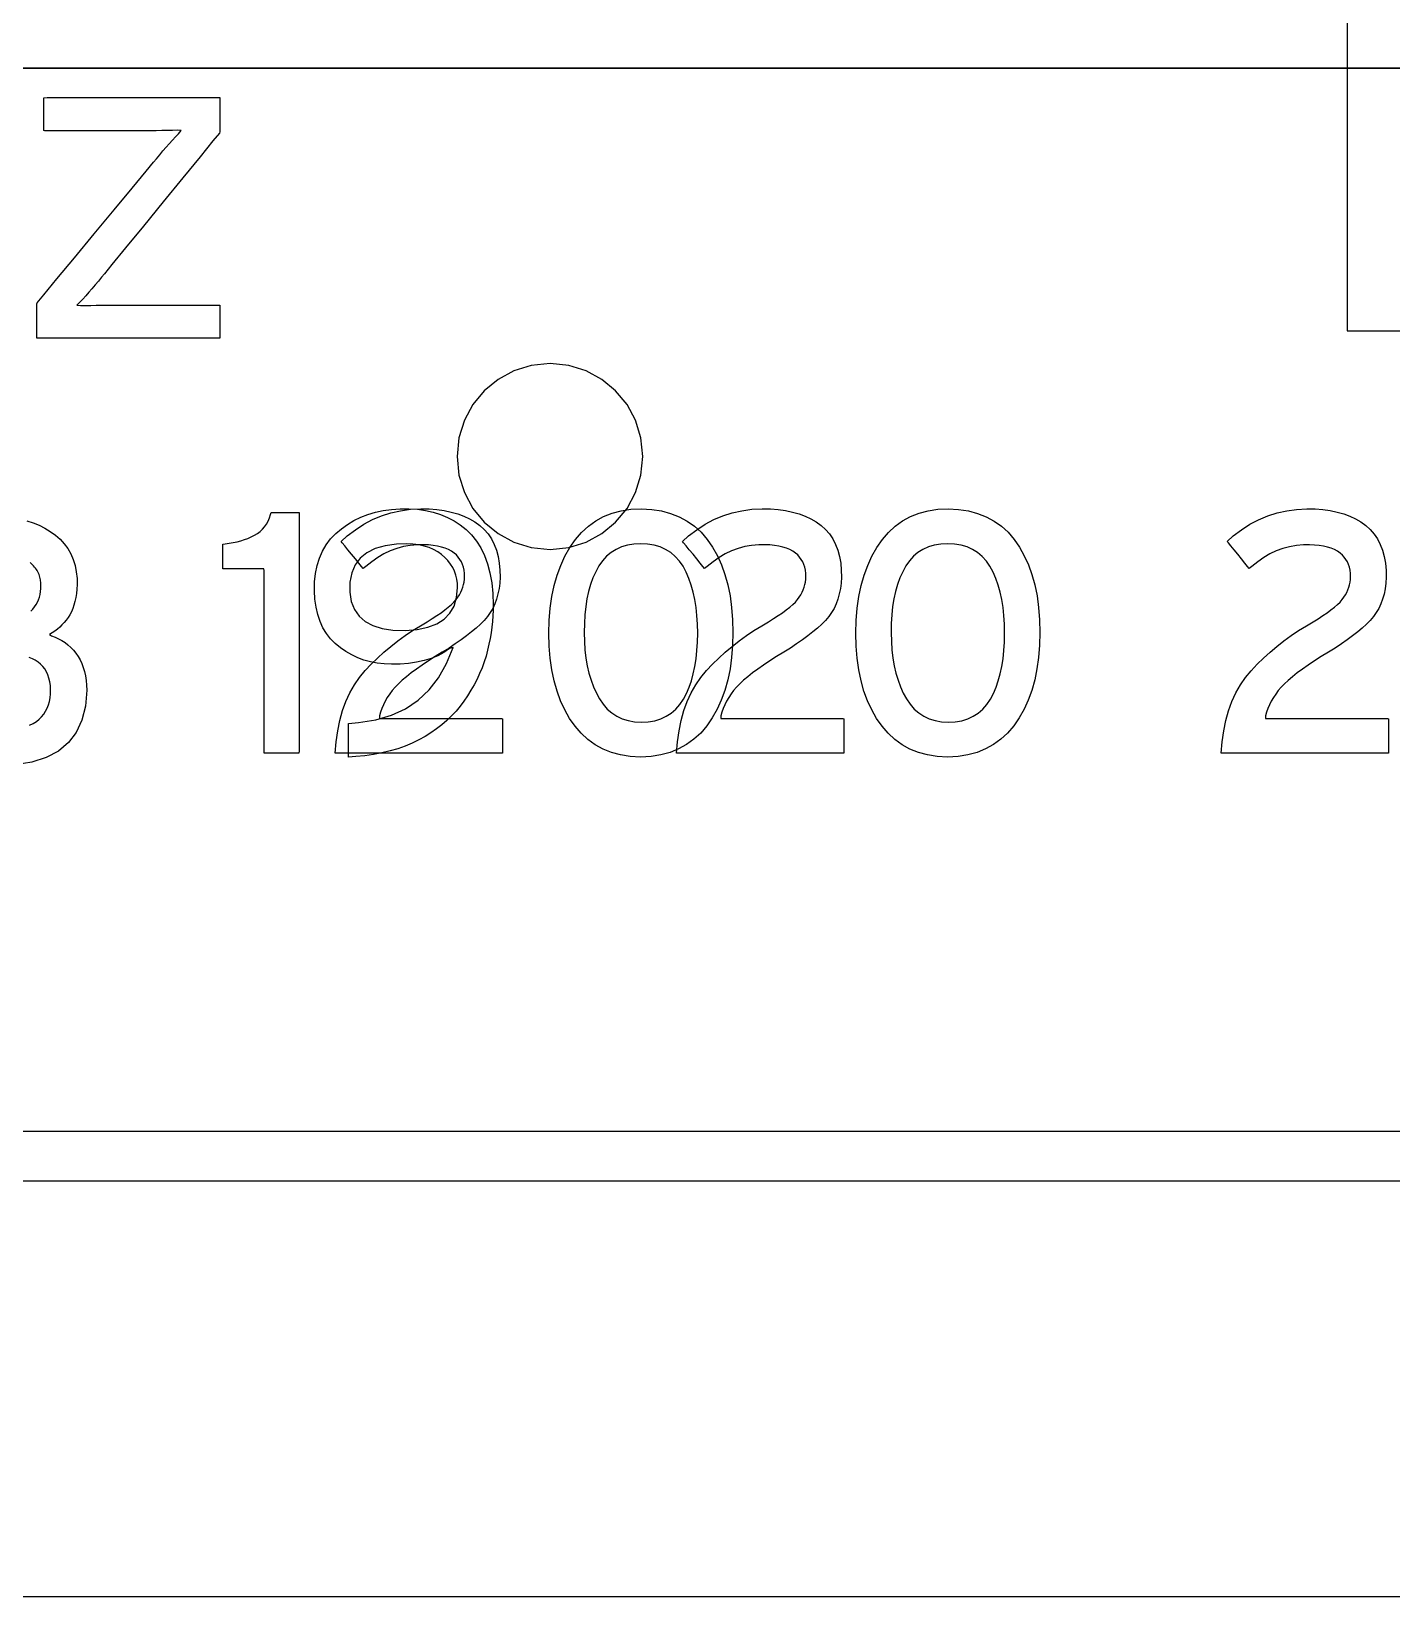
# Model space of a CAD drawing. Extents: x 1 to 47.7, y 0.2 to 33.4.
# Drawn here: x 36.371 to 36.921, y 10.224 to 10.856 of the extents above; entities that cross this region are included whole.
import ezdxf

# ---------------------------------------------------------------- set-up
doc = ezdxf.new("R2010")
doc.units = 0
doc.header["$MEASUREMENT"] = 0
for name, color, linetype in [('1_1__SCREW_TERMINAL_BLOCK_', 7, 'CONTINUOUS'), ('1_2__SCREW_TERMINAL_BLOCK_', 7, 'CONTINUOUS'), ('1_3__CONNECTORIZED_RELAY__', 7, 'CONTINUOUS'), ('1_4__CONNECTORIZED_RELAY__', 7, 'CONTINUOUS'), ('6_0____DWG', 7, 'CONTINUOUS')]:
    doc.layers.add(name, color=color, linetype=linetype)

msp = doc.modelspace()

# ---------------------------------------------------------------- linework, layer by layer
at = {"layer": '1_1__SCREW_TERMINAL_BLOCK_'}
for points in [[(36.4941, 10.56424), (36.4945, 10.5689), (36.49514, 10.57332), (36.49601, 10.5775), (36.49712, 10.58145), (36.49846, 10.58516), (36.50004, 10.58863), (36.50186, 10.59186), (36.50391, 10.59485), (36.5062, 10.59761), (36.50863, 10.6002), (36.51117, 10.6027), (36.51381, 10.60511), (36.51655, 10.60742), (36.51939, 10.60964), (36.52233, 10.61177), (36.52537, 10.6138), (36.52851, 10.61574), (36.53125, 10.61735), (36.53329, 10.61861), (36.53515, 10.61983), (36.53686, 10.62101), (36.53841, 10.62215), (36.53979, 10.62324), (36.54102, 10.6243), (36.54208, 10.62532), (36.54298, 10.6263), (36.54369, 10.62726), (36.5443, 10.62824), (36.54482, 10.62923), (36.54527, 10.63025), (36.54564, 10.63128), (36.54593, 10.63233), (36.54614, 10.6334), (36.54627, 10.63448), (36.54632, 10.63558), (36.54628, 10.63689), (36.54613, 10.63816), (36.54588, 10.63935), (36.54552, 10.64048), (36.54506, 10.64154), (36.54449, 10.64253), (36.54381, 10.64345), (36.54303, 10.64431), (36.54214, 10.64509), (36.54108, 10.64583), (36.53988, 10.64647), (36.53854, 10.64703), (36.53705, 10.64749), (36.53543, 10.64787), (36.53366, 10.64815), (36.53175, 10.64835), (36.5297, 10.64845), (36.52729, 10.64844), (36.52445, 10.64818), (36.52167, 10.64768), (36.51897, 10.64694), (36.51635, 10.64596), (36.51379, 10.64475), (36.5113, 10.6433), (36.50889, 10.64161), (36.50655, 10.63969), (36.50543, 10.63888), (36.50479, 10.63967), (36.50369, 10.64102), (36.5023, 10.64273), (36.50077, 10.6446), (36.49928, 10.64644), (36.49797, 10.64805), (36.497, 10.64924), (36.49654, 10.6498), (36.499, 10.65201), (36.50228, 10.65452), (36.50569, 10.65671), (36.50922, 10.65858), (36.51287, 10.66011), (36.51664, 10.66132), (36.52054, 10.6622), (36.52456, 10.66275), (36.5287, 10.66298), (36.53201, 10.66289), (36.53516, 10.66265), (36.53814, 10.66223), (36.54095, 10.66165), (36.5436, 10.66091), (36.54607, 10.65999), (36.54838, 10.65892), (36.55053, 10.65768), (36.55251, 10.65625), (36.55428, 10.65461), (36.55584, 10.65279), (36.55718, 10.65079), (36.5583, 10.64861), (36.55921, 10.64625), (36.5599, 10.64372), (36.56038, 10.64101), (36.56063, 10.63812), (36.56067, 10.63535), (36.56053, 10.63298), (36.56025, 10.63072), (36.55983, 10.62856), (36.55927, 10.62652), (36.55856, 10.62458), (36.55771, 10.62276), (36.55671, 10.62104), (36.55557, 10.61943), (36.55425, 10.61791), (36.55273, 10.61637), (36.55105, 10.61481), (36.54919, 10.61324), (36.54717, 10.61164), (36.54497, 10.61002), (36.54261, 10.60839), (36.54007, 10.60673), (36.53737, 10.60506), (36.53446, 10.60329), (36.53173, 10.60155), (36.52921, 10.59988), (36.52689, 10.59825), (36.52477, 10.59668), (36.52286, 10.59517), (36.52115, 10.59371), (36.51964, 10.5923), (36.51834, 10.59095), (36.51717, 10.58957), (36.51612, 10.58818), (36.51517, 10.58676), (36.51432, 10.58532), (36.51358, 10.58386), (36.51295, 10.58238), (36.51242, 10.58088), (36.512, 10.57936), (36.51198, 10.57834), (36.51487, 10.57834), (36.52047, 10.57834), (36.52788, 10.57834), (36.53623, 10.57834), (36.54463, 10.57834), (36.55219, 10.57834), (36.55803, 10.57834), (36.56126, 10.57834), (36.56163, 10.57817), (36.56163, 10.57716), (36.56163, 10.57545), (36.56163, 10.57327), (36.56163, 10.57088), (36.56163, 10.56854), (36.56163, 10.56649), (36.56163, 10.56498), (36.56163, 10.56426), (36.56014, 10.56424), (36.55444, 10.56424), (36.54562, 10.56424), (36.53487, 10.56424), (36.52339, 10.56424), (36.51237, 10.56424), (36.50302, 10.56424), (36.49653, 10.56424)], [(36.65468, 10.613), (36.65455, 10.60785), (36.65416, 10.60294), (36.65351, 10.59827), (36.6526, 10.59384), (36.65142, 10.58965), (36.64999, 10.58569), (36.6483, 10.58198), (36.64635, 10.5785), (36.64413, 10.57527), (36.64166, 10.57239), (36.63894, 10.56988), (36.63597, 10.56774), (36.63276, 10.56598), (36.6293, 10.5646), (36.62559, 10.56358), (36.62163, 10.56294), (36.61742, 10.56268), (36.61326, 10.56294), (36.60934, 10.56357), (36.60567, 10.56458), (36.60224, 10.56595), (36.59906, 10.5677), (36.59611, 10.56981), (36.59342, 10.57229), (36.59096, 10.57515), (36.58876, 10.57833), (36.58681, 10.58176), (36.58511, 10.58543), (36.58368, 10.58936), (36.58251, 10.59353), (36.5816, 10.59796), (36.58095, 10.60263), (36.58056, 10.60755), (36.58043, 10.61273), (36.58056, 10.61789), (36.58096, 10.62281), (36.58162, 10.62749), (36.58254, 10.63193), (36.58373, 10.63613), (36.58518, 10.64009), (36.58689, 10.64381), (36.58887, 10.64729), (36.5911, 10.65053), (36.59359, 10.65342), (36.59631, 10.65593), (36.59927, 10.65806), (36.60248, 10.6598), (36.60592, 10.66117), (36.6096, 10.66215), (36.61353, 10.66276), (36.61769, 10.66298), (36.62189, 10.66273), (36.62584, 10.66211), (36.62954, 10.66112), (36.63299, 10.65976), (36.63619, 10.65803), (36.63914, 10.65594), (36.64184, 10.65347), (36.64428, 10.65063), (36.64647, 10.64745), (36.64839, 10.64401), (36.65006, 10.64032), (36.65147, 10.63639), (36.65262, 10.6322), (36.65352, 10.62777), (36.65416, 10.6231), (36.65455, 10.61817)], [(36.64045, 10.61273), (36.64038, 10.61634), (36.64016, 10.61981), (36.63979, 10.62312), (36.63928, 10.62628), (36.63863, 10.62929), (36.63783, 10.63215), (36.63688, 10.63485), (36.63579, 10.6374), (36.63453, 10.63977), (36.63307, 10.64188), (36.63141, 10.64371), (36.62956, 10.64526), (36.62752, 10.64654), (36.62528, 10.64754), (36.62285, 10.64826), (36.62023, 10.64871), (36.61742, 10.64888), (36.61465, 10.64871), (36.61207, 10.64827), (36.60968, 10.64756), (36.60748, 10.64657), (36.60547, 10.64531), (36.60365, 10.64378), (36.60202, 10.64197), (36.60057, 10.63989), (36.59931, 10.63756), (36.59819, 10.63507), (36.59723, 10.6324), (36.59641, 10.62958), (36.59576, 10.62659), (36.59525, 10.62344), (36.5949, 10.62012), (36.5947, 10.61664), (36.59466, 10.613), (36.59474, 10.6094), (36.59496, 10.60595), (36.59535, 10.60266), (36.59588, 10.59953), (36.59657, 10.59656), (36.59741, 10.59374), (36.5984, 10.59108), (36.59955, 10.58857), (36.60084, 10.58618), (36.6023, 10.584), (36.60394, 10.58211), (36.60577, 10.58051), (36.60778, 10.57919), (36.60998, 10.57816), (36.61236, 10.57741), (36.61493, 10.57695), (36.61769, 10.57678), (36.6205, 10.57695), (36.62312, 10.5774), (36.62553, 10.57814), (36.62776, 10.57916), (36.62978, 10.58046), (36.63161, 10.58205), (36.63324, 10.58391), (36.63468, 10.58606), (36.63591, 10.58842), (36.63697, 10.5909), (36.63789, 10.59354), (36.63867, 10.59633), (36.63931, 10.59929), (36.63981, 10.60241), (36.64016, 10.60569), (36.64038, 10.60913)]]:
    msp.add_lwpolyline(points, close=True, dxfattribs=at)
for points in [[(37.6826, 10.41155), (37.63909, 10.41155), (37.59468, 10.41155), (37.54937, 10.41155), (37.50318, 10.41155), (37.45612, 10.41155), (37.40821, 10.41154), (37.35945, 10.41154), (37.30987, 10.41154), (37.25946, 10.41154), (37.20824, 10.41154), (37.15623, 10.41154), (37.10343, 10.41154), (37.04986, 10.41154), (36.99554, 10.41154), (36.94046, 10.41154), (36.82811, 10.41154), (36.71292, 10.41154), (36.59498, 10.41154), (36.47438, 10.41154), (36.35122, 10.41154)], [(35.55471, 10.39154), (35.70309, 10.39154), (35.84948, 10.39154), (35.9938, 10.39154), (36.13594, 10.39154), (36.27579, 10.39154), (36.41325, 10.39154), (36.54822, 10.39155), (36.68059, 10.39155), (36.81027, 10.39155), (36.93716, 10.39155), (36.99951, 10.39155), (37.06114, 10.39155), (37.122, 10.39155), (37.18211, 10.39155), (37.24144, 10.39155), (37.29998, 10.39155), (37.35771, 10.39155), (37.41463, 10.39155), (37.47072, 10.39155), (37.52597, 10.39155), (37.58037, 10.39155), (37.6339, 10.39155), (37.68655, 10.39155)]]:
    msp.add_lwpolyline(points, dxfattribs=at)
at = {"layer": '1_2__SCREW_TERMINAL_BLOCK_'}
for points in [[(35.9357, 10.84085), (38.5693, 10.84085)], [(37.6826, 10.41155), (37.63909, 10.41155), (37.59468, 10.41155), (37.54937, 10.41155), (37.50318, 10.41155), (37.45612, 10.41155), (37.40821, 10.41154), (37.35945, 10.41154), (37.30987, 10.41154), (37.25946, 10.41154), (37.20824, 10.41154), (37.15623, 10.41154), (37.10343, 10.41154), (37.04986, 10.41154), (36.99554, 10.41154), (36.94046, 10.41154), (36.82811, 10.41154), (36.71292, 10.41154), (36.59498, 10.41154), (36.47438, 10.41154), (36.35122, 10.41154)], [(35.55471, 10.39154), (35.70309, 10.39154), (35.84948, 10.39154), (35.9938, 10.39154), (36.13594, 10.39154), (36.27579, 10.39154), (36.41325, 10.39154), (36.54822, 10.39155), (36.68059, 10.39155), (36.81027, 10.39155), (36.93716, 10.39155), (36.99951, 10.39155), (37.06114, 10.39155), (37.122, 10.39155), (37.18211, 10.39155), (37.24144, 10.39155), (37.29998, 10.39155), (37.35771, 10.39155), (37.41463, 10.39155), (37.47072, 10.39155), (37.52597, 10.39155), (37.58037, 10.39155), (37.6339, 10.39155), (37.68655, 10.39155)]]:
    msp.add_lwpolyline(points, dxfattribs=at)
for points in [[(36.46548, 10.56424), (36.46548, 10.56709), (36.46548, 10.57467), (36.46548, 10.58553), (36.46548, 10.59822), (36.46548, 10.61126), (36.46548, 10.62322), (36.46548, 10.63262), (36.46548, 10.63802), (36.46531, 10.63877), (36.4641, 10.63877), (36.462, 10.63877), (36.45932, 10.63877), (36.4564, 10.63877), (36.45356, 10.63877), (36.45112, 10.63877), (36.44942, 10.63877), (36.44878, 10.63877), (36.44878, 10.63915), (36.44878, 10.64017), (36.44878, 10.64164), (36.44878, 10.64334), (36.44878, 10.6451), (36.44878, 10.64671), (36.44878, 10.64798), (36.44878, 10.6487), (36.44965, 10.64888), (36.45134, 10.64907), (36.45297, 10.64933), (36.45455, 10.64965), (36.45606, 10.65004), (36.45752, 10.6505), (36.45892, 10.65102), (36.46026, 10.65161), (36.46153, 10.65226), (36.46272, 10.65297), (36.4638, 10.65377), (36.46477, 10.65467), (36.46563, 10.65567), (36.46638, 10.65678), (36.46703, 10.65798), (36.46757, 10.65928), (36.468, 10.66068), (36.46829, 10.66142), (36.46912, 10.66142), (36.47056, 10.66142), (36.47239, 10.66142), (36.47439, 10.66142), (36.47633, 10.66142), (36.47799, 10.66142), (36.47915, 10.66142), (36.47959, 10.66142), (36.47959, 10.6577), (36.47959, 10.64781), (36.47959, 10.63365), (36.47959, 10.61711), (36.47959, 10.6001), (36.47959, 10.58451), (36.47959, 10.57225), (36.47959, 10.56521), (36.47945, 10.56424), (36.47842, 10.56424), (36.47664, 10.56424), (36.47438, 10.56424), (36.47191, 10.56424), (36.46951, 10.56424), (36.46746, 10.56424), (36.46602, 10.56424)], [(36.55793, 10.62422), (36.55789, 10.622), (36.55779, 10.61975), (36.55761, 10.61749), (36.55735, 10.6152), (36.55703, 10.6129), (36.55664, 10.61058), (36.55618, 10.60824), (36.55564, 10.60587), (36.55502, 10.60349), (36.55426, 10.60111), (36.55339, 10.59877), (36.55243, 10.59645), (36.55137, 10.59416), (36.5502, 10.59191), (36.54894, 10.58968), (36.54757, 10.58749), (36.54611, 10.58532), (36.54456, 10.58322), (36.54291, 10.58121), (36.54114, 10.5793), (36.53924, 10.57746), (36.53721, 10.57572), (36.53506, 10.57406), (36.53278, 10.5725), (36.53038, 10.57102), (36.52786, 10.56963), (36.52517, 10.56832), (36.52234, 10.56713), (36.51937, 10.56609), (36.51627, 10.56517), (36.51302, 10.5644), (36.50964, 10.56375), (36.50612, 10.56325), (36.50246, 10.56287), (36.49955, 10.5627), (36.49955, 10.56342), (36.49955, 10.56492), (36.49955, 10.56694), (36.49955, 10.56925), (36.49955, 10.57158), (36.49955, 10.5737), (36.49955, 10.57534), (36.49955, 10.57626), (36.50355, 10.57664), (36.51049, 10.57774), (36.51681, 10.5796), (36.52251, 10.58223), (36.52759, 10.58563), (36.53205, 10.5898), (36.53589, 10.59474), (36.5391, 10.60045), (36.5417, 10.60692), (36.54028, 10.60652), (36.53801, 10.60498), (36.53555, 10.60365), (36.53289, 10.60254), (36.53004, 10.60165), (36.527, 10.60096), (36.52377, 10.60049), (36.52034, 10.60024), (36.51683, 10.60019), (36.51391, 10.60032), (36.51109, 10.60065), (36.50836, 10.60118), (36.50574, 10.6019), (36.50322, 10.60283), (36.5008, 10.60396), (36.49848, 10.60528), (36.49626, 10.60681), (36.49415, 10.60854), (36.49225, 10.61047), (36.49059, 10.61261), (36.48918, 10.61495), (36.488, 10.61751), (36.48707, 10.62028), (36.48638, 10.62325), (36.48593, 10.62643), (36.48572, 10.62982), (36.48581, 10.63341), (36.4862, 10.63684), (36.48686, 10.64006), (36.4878, 10.64306), (36.48901, 10.64586), (36.49051, 10.64844), (36.49228, 10.65081), (36.49433, 10.65297), (36.49666, 10.65492), (36.4991, 10.65668), (36.50169, 10.65823), (36.50443, 10.65955), (36.50731, 10.66066), (36.51034, 10.66156), (36.51352, 10.66223), (36.51685, 10.66269), (36.52033, 10.66294), (36.52389, 10.66296), (36.52729, 10.66275), (36.53055, 10.6623), (36.53366, 10.66161), (36.53662, 10.66068), (36.53943, 10.65951), (36.54209, 10.65811), (36.54461, 10.65646), (36.54698, 10.65458), (36.5492, 10.65242), (36.5512, 10.64995), (36.55293, 10.64718), (36.55441, 10.64411), (36.55563, 10.64073), (36.55659, 10.63706), (36.55729, 10.63308), (36.55774, 10.6288)], [(36.63189, 10.56424), (36.63229, 10.5689), (36.63293, 10.57332), (36.6338, 10.5775), (36.63491, 10.58145), (36.63625, 10.58516), (36.63783, 10.58863), (36.63965, 10.59186), (36.6417, 10.59485), (36.64399, 10.59761), (36.64642, 10.6002), (36.64896, 10.6027), (36.6516, 10.60511), (36.65434, 10.60742), (36.65718, 10.60964), (36.66012, 10.61177), (36.66316, 10.6138), (36.6663, 10.61574), (36.66905, 10.61735), (36.67108, 10.61861), (36.67295, 10.61983), (36.67465, 10.62101), (36.6762, 10.62215), (36.67758, 10.62324), (36.67881, 10.6243), (36.67987, 10.62532), (36.68077, 10.6263), (36.68148, 10.62726), (36.68209, 10.62824), (36.68261, 10.62923), (36.68306, 10.63025), (36.68343, 10.63128), (36.68372, 10.63233), (36.68393, 10.6334), (36.68406, 10.63448), (36.68411, 10.63558), (36.68407, 10.63689), (36.68392, 10.63816), (36.68367, 10.63935), (36.68331, 10.64048), (36.68285, 10.64154), (36.68228, 10.64253), (36.6816, 10.64345), (36.68082, 10.64431), (36.67993, 10.64509), (36.67887, 10.64583), (36.67767, 10.64647), (36.67633, 10.64703), (36.67484, 10.64749), (36.67322, 10.64787), (36.67145, 10.64815), (36.66954, 10.64835), (36.66749, 10.64845), (36.66508, 10.64844), (36.66224, 10.64818), (36.65946, 10.64768), (36.65676, 10.64694), (36.65414, 10.64596), (36.65158, 10.64475), (36.64909, 10.6433), (36.64668, 10.64161), (36.64434, 10.63969), (36.64322, 10.63888), (36.64258, 10.63967), (36.64148, 10.64102), (36.64009, 10.64273), (36.63856, 10.6446), (36.63707, 10.64644), (36.63576, 10.64805), (36.63479, 10.64924), (36.63434, 10.6498), (36.63679, 10.65201), (36.64007, 10.65452), (36.64348, 10.65671), (36.64701, 10.65858), (36.65066, 10.66011), (36.65443, 10.66132), (36.65833, 10.6622), (36.66235, 10.66275), (36.66649, 10.66298), (36.6698, 10.66289), (36.67295, 10.66265), (36.67593, 10.66223), (36.67874, 10.66165), (36.68139, 10.66091), (36.68386, 10.65999), (36.68617, 10.65892), (36.68832, 10.65768), (36.6903, 10.65625), (36.69207, 10.65461), (36.69363, 10.65279), (36.69497, 10.65079), (36.69609, 10.64861), (36.697, 10.64625), (36.69769, 10.64372), (36.69817, 10.64101), (36.69842, 10.63812), (36.69846, 10.63535), (36.69832, 10.63298), (36.69804, 10.63072), (36.69762, 10.62856), (36.69706, 10.62652), (36.69635, 10.62458), (36.6955, 10.62276), (36.6945, 10.62104), (36.69336, 10.61943), (36.69204, 10.61791), (36.69052, 10.61637), (36.68884, 10.61481), (36.68698, 10.61324), (36.68496, 10.61164), (36.68276, 10.61002), (36.6804, 10.60839), (36.67786, 10.60673), (36.67516, 10.60506), (36.67225, 10.60329), (36.66952, 10.60155), (36.667, 10.59988), (36.66468, 10.59825), (36.66256, 10.59668), (36.66065, 10.59517), (36.65894, 10.59371), (36.65743, 10.5923), (36.65613, 10.59095), (36.65496, 10.58957), (36.65391, 10.58818), (36.65296, 10.58676), (36.65211, 10.58532), (36.65137, 10.58386), (36.65074, 10.58238), (36.65021, 10.58088), (36.64979, 10.57936), (36.64977, 10.57834), (36.65267, 10.57834), (36.65826, 10.57834), (36.66568, 10.57834), (36.67403, 10.57834), (36.68242, 10.57834), (36.68999, 10.57834), (36.69583, 10.57834), (36.69907, 10.57834), (36.69944, 10.57817), (36.69944, 10.57716), (36.69944, 10.57545), (36.69944, 10.57327), (36.69944, 10.57088), (36.69944, 10.56854), (36.69944, 10.56649), (36.69944, 10.56498), (36.69944, 10.56426), (36.69794, 10.56424), (36.69225, 10.56424), (36.68342, 10.56424), (36.67267, 10.56424), (36.66119, 10.56424), (36.65017, 10.56424), (36.64081, 10.56424), (36.63432, 10.56424)], [(36.77858, 10.613), (36.77845, 10.60785), (36.77806, 10.60294), (36.77741, 10.59827), (36.7765, 10.59384), (36.77533, 10.58965), (36.77389, 10.58569), (36.7722, 10.58198), (36.77025, 10.5785), (36.76803, 10.57527), (36.76556, 10.57239), (36.76284, 10.56988), (36.75987, 10.56774), (36.75666, 10.56598), (36.7532, 10.5646), (36.74949, 10.56358), (36.74553, 10.56294), (36.74132, 10.56268), (36.73716, 10.56294), (36.73325, 10.56357), (36.72958, 10.56458), (36.72615, 10.56595), (36.72296, 10.5677), (36.72002, 10.56981), (36.71732, 10.57229), (36.71487, 10.57515), (36.71266, 10.57833), (36.71071, 10.58176), (36.70902, 10.58543), (36.70758, 10.58936), (36.70641, 10.59353), (36.7055, 10.59796), (36.70485, 10.60263), (36.70446, 10.60755), (36.70433, 10.61273), (36.70446, 10.61789), (36.70486, 10.62281), (36.70552, 10.62749), (36.70644, 10.63193), (36.70763, 10.63613), (36.70908, 10.64009), (36.71079, 10.64381), (36.71277, 10.64729), (36.71501, 10.65053), (36.71749, 10.65342), (36.72021, 10.65593), (36.72318, 10.65806), (36.72638, 10.6598), (36.72982, 10.66117), (36.7335, 10.66215), (36.73743, 10.66276), (36.74159, 10.66298), (36.74579, 10.66273), (36.74974, 10.66211), (36.75344, 10.66112), (36.75689, 10.65976), (36.76009, 10.65803), (36.76304, 10.65594), (36.76574, 10.65347), (36.76818, 10.65063), (36.77037, 10.64745), (36.77229, 10.64401), (36.77396, 10.64032), (36.77537, 10.63639), (36.77652, 10.6322), (36.77742, 10.62777), (36.77806, 10.6231), (36.77845, 10.61817)], [(36.85175, 10.56422), (36.85216, 10.56888), (36.8528, 10.5733), (36.85367, 10.57749), (36.85478, 10.58143), (36.85612, 10.58514), (36.8577, 10.58861), (36.85952, 10.59185), (36.86157, 10.59484), (36.86385, 10.59759), (36.86629, 10.60019), (36.86883, 10.60269), (36.87147, 10.60509), (36.87421, 10.60741), (36.87705, 10.60963), (36.87999, 10.61175), (36.88303, 10.61378), (36.88618, 10.61572), (36.88892, 10.61733), (36.89095, 10.61859), (36.89282, 10.61981), (36.89453, 10.62099), (36.89607, 10.62213), (36.89746, 10.62323), (36.89868, 10.62429), (36.89973, 10.62531), (36.90063, 10.62628), (36.90134, 10.62724), (36.90195, 10.62822), (36.90248, 10.62922), (36.90293, 10.63024), (36.9033, 10.63127), (36.90359, 10.63232), (36.90379, 10.63338), (36.90392, 10.63447), (36.90397, 10.63557), (36.90393, 10.63688), (36.90378, 10.63814), (36.90353, 10.63934), (36.90317, 10.64047), (36.90271, 10.64153), (36.90214, 10.64252), (36.90147, 10.64344), (36.90068, 10.64429), (36.89979, 10.64508), (36.89873, 10.64581), (36.89753, 10.64646), (36.89619, 10.64701), (36.89471, 10.64748), (36.89308, 10.64785), (36.89132, 10.64814), (36.88941, 10.64833), (36.88736, 10.64844), (36.88495, 10.64842), (36.88211, 10.64816), (36.87933, 10.64766), (36.87663, 10.64693), (36.874, 10.64595), (36.87145, 10.64474), (36.86896, 10.64329), (36.86655, 10.6416), (36.8642, 10.63967), (36.86308, 10.63887), (36.86244, 10.63966), (36.86134, 10.64101), (36.85996, 10.64272), (36.85843, 10.64459), (36.85694, 10.64643), (36.85563, 10.64804), (36.85467, 10.64922), (36.85421, 10.64979), (36.85666, 10.65199), (36.85994, 10.65451), (36.86335, 10.6567), (36.86688, 10.65856), (36.87053, 10.6601), (36.8743, 10.6613), (36.8782, 10.66218), (36.88222, 10.66274), (36.88637, 10.66296), (36.88968, 10.66288), (36.89282, 10.66263), (36.8958, 10.66222), (36.89861, 10.66164), (36.90125, 10.66089), (36.90373, 10.65998), (36.90604, 10.6589), (36.90819, 10.65766), (36.91016, 10.65624), (36.91194, 10.6546), (36.91349, 10.65277), (36.91484, 10.65077), (36.91596, 10.6486), (36.91687, 10.64624), (36.91756, 10.64371), (36.91804, 10.641), (36.9183, 10.63811), (36.91833, 10.63534), (36.9182, 10.63297), (36.91792, 10.6307), (36.9175, 10.62855), (36.91693, 10.62651), (36.91622, 10.62457), (36.91537, 10.62274), (36.91438, 10.62103), (36.91324, 10.61942), (36.91191, 10.6179), (36.9104, 10.61636), (36.90871, 10.6148), (36.90686, 10.61322), (36.90483, 10.61163), (36.90263, 10.61001), (36.90027, 10.60838), (36.89773, 10.60672), (36.89502, 10.60505), (36.89211, 10.60327), (36.88939, 10.60154), (36.88687, 10.59986), (36.88455, 10.59824), (36.88243, 10.59667), (36.88052, 10.59516), (36.87881, 10.59369), (36.8773, 10.59229), (36.87599, 10.59093), (36.87483, 10.58956), (36.87378, 10.58816), (36.87283, 10.58675), (36.87198, 10.58531), (36.87124, 10.58385), (36.87061, 10.58237), (36.87008, 10.58087), (36.86966, 10.57935), (36.86965, 10.57832), (36.87254, 10.57832), (36.87814, 10.57832), (36.88555, 10.57832), (36.8939, 10.57832), (36.90229, 10.57832), (36.90985, 10.57832), (36.91569, 10.57832), (36.91893, 10.57832), (36.9193, 10.57816), (36.9193, 10.57715), (36.9193, 10.57543), (36.9193, 10.57326), (36.9193, 10.57087), (36.9193, 10.56853), (36.9193, 10.56648), (36.9193, 10.56497), (36.9193, 10.56425), (36.9178, 10.56422), (36.91211, 10.56422), (36.90329, 10.56422), (36.89253, 10.56422), (36.88105, 10.56422), (36.87003, 10.56422), (36.86067, 10.56422), (36.85418, 10.56422)], [(36.54355, 10.63104), (36.54347, 10.63281), (36.54323, 10.63452), (36.54283, 10.63616), (36.54227, 10.63773), (36.54155, 10.63923), (36.54067, 10.64066), (36.53963, 10.64202), (36.53843, 10.64332), (36.53707, 10.64453), (36.53555, 10.6456), (36.53387, 10.64651), (36.53202, 10.64728), (36.53002, 10.6479), (36.52786, 10.64837), (36.52553, 10.64869), (36.52305, 10.64885), (36.51892, 10.64873), (36.51428, 10.64807), (36.51029, 10.64689), (36.50695, 10.64521), (36.50426, 10.64302), (36.50222, 10.64032), (36.50082, 10.6371), (36.50008, 10.63338), (36.50002, 10.62927), (36.50064, 10.62554), (36.50188, 10.62233), (36.50375, 10.61964), (36.50624, 10.61746), (36.50934, 10.6158), (36.51307, 10.61465), (36.51742, 10.61401), (36.5224, 10.61388), (36.52727, 10.61424), (36.53151, 10.61511), (36.53511, 10.61649), (36.53807, 10.61838), (36.5404, 10.62077), (36.54209, 10.62368), (36.54314, 10.62711)], [(36.76435, 10.61273), (36.76428, 10.61634), (36.76406, 10.61981), (36.7637, 10.62312), (36.76319, 10.62628), (36.76253, 10.62929), (36.76173, 10.63215), (36.76078, 10.63485), (36.75969, 10.6374), (36.75843, 10.63977), (36.75697, 10.64188), (36.75531, 10.64371), (36.75346, 10.64526), (36.75142, 10.64654), (36.74918, 10.64754), (36.74676, 10.64826), (36.74413, 10.64871), (36.74132, 10.64888), (36.73855, 10.64871), (36.73597, 10.64827), (36.73358, 10.64756), (36.73138, 10.64657), (36.72937, 10.64531), (36.72755, 10.64378), (36.72592, 10.64197), (36.72447, 10.63989), (36.72321, 10.63756), (36.72209, 10.63507), (36.72113, 10.6324), (36.72032, 10.62958), (36.71966, 10.62659), (36.71915, 10.62344), (36.7188, 10.62012), (36.7186, 10.61664), (36.71856, 10.613), (36.71864, 10.6094), (36.71887, 10.60595), (36.71925, 10.60266), (36.71978, 10.59953), (36.72047, 10.59656), (36.72131, 10.59374), (36.72231, 10.59108), (36.72345, 10.58857), (36.72474, 10.58618), (36.7262, 10.584), (36.72784, 10.58211), (36.72967, 10.58051), (36.73168, 10.57919), (36.73388, 10.57816), (36.73627, 10.57741), (36.73884, 10.57695), (36.74159, 10.57678), (36.7444, 10.57695), (36.74702, 10.5774), (36.74944, 10.57814), (36.75166, 10.57916), (36.75368, 10.58046), (36.75551, 10.58205), (36.75714, 10.58391), (36.75858, 10.58606), (36.75981, 10.58842), (36.76087, 10.5909), (36.7618, 10.59354), (36.76258, 10.59633), (36.76321, 10.59929), (36.76371, 10.60241), (36.76407, 10.60569), (36.76428, 10.60913)]]:
    msp.add_lwpolyline(points, close=True, dxfattribs=at)
at = {"layer": '1_3__CONNECTORIZED_RELAY__'}
for points in [[(36.90259, 11.81481), (36.90259, 11.47477), (36.71758, 11.47477), (36.71758, 11.07481), (36.90259, 11.07481), (36.90259, 10.73479), (37.45242, 10.73479), (37.45242, 11.07481), (37.63742, 11.07481), (37.63742, 11.47477), (37.45242, 11.47477), (37.45242, 11.81481), (36.90259, 11.81481)], [(36.36962, 10.6581), (36.37218, 10.6573), (36.37461, 10.65632), (36.37694, 10.65517), (36.37914, 10.65385), (36.38122, 10.65236), (36.38311, 10.65069), (36.38476, 10.64887), (36.38619, 10.64691), (36.38739, 10.64479), (36.38836, 10.64252), (36.3891, 10.6401), (36.38962, 10.63753), (36.38991, 10.63481), (36.38995, 10.63237), (36.38983, 10.63051), (36.38965, 10.62875), (36.38939, 10.62708), (36.38906, 10.62551), (36.38865, 10.62403), (36.38817, 10.62265), (36.38762, 10.62136), (36.387, 10.62017), (36.38628, 10.61906), (36.38551, 10.618), (36.38469, 10.617), (36.38383, 10.61605), (36.38293, 10.61516), (36.38197, 10.61432), (36.38098, 10.61354), (36.37994, 10.61281), (36.37885, 10.61214), (36.37962, 10.61164), (36.38109, 10.61111), (36.38249, 10.61047), (36.38382, 10.60974), (36.38508, 10.60891), (36.38627, 10.60799), (36.38739, 10.60696), (36.38844, 10.60583), (36.38942, 10.60461), (36.39033, 10.60331), (36.39113, 10.60193), (36.39183, 10.60046), (36.39243, 10.5989), (36.39293, 10.59724), (36.39332, 10.5955), (36.39361, 10.59366), (36.3938, 10.59172), (36.39388, 10.5897), (36.39332, 10.58326), (36.3919, 10.57759), (36.3896, 10.57268), (36.38642, 10.56853), (36.38238, 10.56515), (36.37746, 10.56254), (36.37166, 10.56069), (36.365, 10.55961)], [(36.37131, 10.62158), (36.37211, 10.62244), (36.3728, 10.62332), (36.3734, 10.62425), (36.37392, 10.62522), (36.37436, 10.62624), (36.37472, 10.62729), (36.37499, 10.6284), (36.37518, 10.62954), (36.3753, 10.63073), (36.37533, 10.63185), (36.37531, 10.63233), (36.37529, 10.63282), (36.37524, 10.63332), (36.37518, 10.63382), (36.37511, 10.63433), (36.37501, 10.63485), (36.3749, 10.63537), (36.37478, 10.6359), (36.37461, 10.63644), (36.37438, 10.63697), (36.37413, 10.63748), (36.37384, 10.63799), (36.37352, 10.63848), (36.37318, 10.63896), (36.37281, 10.63943), (36.3724, 10.63988), (36.37198, 10.64033), (36.37152, 10.64078), (36.37103, 10.64124)], [(36.37069, 10.57556), (36.37218, 10.57627), (36.3735, 10.57708), (36.37465, 10.57801), (36.37563, 10.57899), (36.37649, 10.58005), (36.37724, 10.58121), (36.37787, 10.58245), (36.37838, 10.58377), (36.37878, 10.58519), (36.37906, 10.58669), (36.37922, 10.58827), (36.37925, 10.58994), (36.37915, 10.59158), (36.37893, 10.59312), (36.3786, 10.59456), (36.37815, 10.5959), (36.37759, 10.59714), (36.37692, 10.59827), (36.37613, 10.59931), (36.37523, 10.60025), (36.3742, 10.60108), (36.37308, 10.60179), (36.37188, 10.60241), (36.37061, 10.60295)], [(37.72383, 10.41155), (37.65606, 10.41155), (37.5861, 10.41155), (37.514, 10.41155), (37.43981, 10.41154), (37.36356, 10.41154), (37.28531, 10.41154), (37.2051, 10.41154), (37.12297, 10.41154), (37.03898, 10.41154), (36.95316, 10.41154), (36.86556, 10.41154), (36.77623, 10.41154), (36.68522, 10.41154), (36.59256, 10.41154), (36.4983, 10.41154), (36.4025, 10.41154), (36.30519, 10.41154)], [(35.58785, 10.39154), (35.73579, 10.39154), (35.88174, 10.39154), (36.02558, 10.39154), (36.16721, 10.39154), (36.30654, 10.39154), (36.44346, 10.39154), (36.57786, 10.39155), (36.70965, 10.39155), (36.83872, 10.39155), (36.96496, 10.39155), (37.02699, 10.39155), (37.08828, 10.39155), (37.14881, 10.39155), (37.20857, 10.39155), (37.26755, 10.39155), (37.32574, 10.39155), (37.38311, 10.39155), (37.43966, 10.39155), (37.49538, 10.39155), (37.55026, 10.39155), (37.60427, 10.39155), (37.65741, 10.39155), (37.70966, 10.39155)]]:
    msp.add_lwpolyline(points, dxfattribs=at)
for points in [[(36.3737, 10.73183), (36.3737, 10.73234), (36.3737, 10.73372), (36.3737, 10.73571), (36.3737, 10.73804), (36.3737, 10.74047), (36.3737, 10.74273), (36.3737, 10.74457), (36.3737, 10.74573), (36.37385, 10.74618), (36.37649, 10.74938), (36.38178, 10.75577), (36.38886, 10.76432), (36.39685, 10.77398), (36.40491, 10.78372), (36.41216, 10.79249), (36.41776, 10.79926), (36.42084, 10.80298), (36.42195, 10.80431), (36.42329, 10.80591), (36.42461, 10.80746), (36.4259, 10.80895), (36.42717, 10.8104), (36.42841, 10.81179), (36.42963, 10.81314), (36.43082, 10.81444), (36.43199, 10.81568), (36.43046, 10.81581), (36.42842, 10.81575), (36.42631, 10.81571), (36.42413, 10.81567), (36.42188, 10.81564), (36.41957, 10.81561), (36.41718, 10.8156), (36.41472, 10.81559), (36.41253, 10.81559), (36.41086, 10.81559), (36.40709, 10.81559), (36.40186, 10.81559), (36.39585, 10.81559), (36.38969, 10.81559), (36.38405, 10.81559), (36.37957, 10.81559), (36.37692, 10.81559), (36.37648, 10.81568), (36.37648, 10.81655), (36.37648, 10.81813), (36.37648, 10.82018), (36.37648, 10.82246), (36.37648, 10.82472), (36.37648, 10.82672), (36.37648, 10.82822), (36.37648, 10.82896), (36.37783, 10.82901), (36.38365, 10.82901), (36.39287, 10.82901), (36.40421, 10.82901), (36.41637, 10.82901), (36.42808, 10.82901), (36.43804, 10.82901), (36.44496, 10.82901), (36.44755, 10.82901), (36.44755, 10.82849), (36.44755, 10.82712), (36.44755, 10.82514), (36.44755, 10.82281), (36.44755, 10.8204), (36.44755, 10.81814), (36.44755, 10.81631), (36.44755, 10.81516), (36.4474, 10.81471), (36.44479, 10.81151), (36.43956, 10.80511), (36.43257, 10.79655), (36.42466, 10.78688), (36.4167, 10.77714), (36.40952, 10.76836), (36.40399, 10.76159), (36.40095, 10.75787), (36.39986, 10.75652), (36.39854, 10.75491), (36.39724, 10.75336), (36.39595, 10.75185), (36.39469, 10.75041), (36.39344, 10.74901), (36.39221, 10.74767), (36.391, 10.74638), (36.3898, 10.74515), (36.39133, 10.74503), (36.39337, 10.74508), (36.39548, 10.74512), (36.39766, 10.74516), (36.39991, 10.74519), (36.40222, 10.74522), (36.40461, 10.74523), (36.40707, 10.74524), (36.40926, 10.74525), (36.41104, 10.74525), (36.41505, 10.74525), (36.42059, 10.74525), (36.42698, 10.74525), (36.43352, 10.74525), (36.43951, 10.74525), (36.44426, 10.74525), (36.44708, 10.74525), (36.44755, 10.74515), (36.44755, 10.74428), (36.44755, 10.7427), (36.44755, 10.74065), (36.44755, 10.73837), (36.44755, 10.73611), (36.44755, 10.73411), (36.44755, 10.73262), (36.44755, 10.73187), (36.44614, 10.73183), (36.4401, 10.73183), (36.43052, 10.73183), (36.41874, 10.73183), (36.40609, 10.73183), (36.39393, 10.73183), (36.38358, 10.73183), (36.37639, 10.73183)], [(36.54332, 10.68411), (36.54408, 10.67655), (36.54627, 10.6695), (36.54973, 10.66313), (36.55431, 10.65758), (36.55987, 10.653), (36.56624, 10.64954), (36.57328, 10.64735), (36.58084, 10.64659), (36.58839, 10.64735), (36.59543, 10.64954), (36.60179, 10.653), (36.60734, 10.65758), (36.61192, 10.66313), (36.61538, 10.6695), (36.61756, 10.67655), (36.61833, 10.68411), (36.61756, 10.69166), (36.61538, 10.6987), (36.61192, 10.70507), (36.60734, 10.71062), (36.60179, 10.71519), (36.59543, 10.71865), (36.58839, 10.72084), (36.58084, 10.7216), (36.57328, 10.72084), (36.56624, 10.71865), (36.55987, 10.71519), (36.55431, 10.71062), (36.54973, 10.70507), (36.54627, 10.6987), (36.54408, 10.69166)]]:
    msp.add_lwpolyline(points, close=True, dxfattribs=at)
at = {"layer": '1_4__CONNECTORIZED_RELAY__'}
for points in [[(37.98499, 10.84085), (37.57653, 10.84085), (37.13491, 10.84085), (36.70523, 10.84085), (36.33258, 10.84085)], [(37.68901, 10.41155), (37.64373, 10.41155), (37.59749, 10.41155), (37.55032, 10.41155), (37.50222, 10.41155), (37.45321, 10.41154), (37.4033, 10.41154), (37.3525, 10.41154), (37.30084, 10.41154), (37.24831, 10.41154), (37.19494, 10.41154), (37.14073, 10.41154), (37.0857, 10.41154), (37.02987, 10.41154), (36.97324, 10.41154), (36.91583, 10.41154), (36.85766, 10.41154), (36.79873, 10.41154), (36.67865, 10.41154), (36.55572, 10.41154), (36.43003, 10.41154), (36.30168, 10.41154)], [(35.66207, 10.39154), (35.81308, 10.39154), (35.96192, 10.39154), (36.10847, 10.39154), (36.25264, 10.39154), (36.3943, 10.39154), (36.53335, 10.39155), (36.66966, 10.39155), (36.80314, 10.39155), (36.86878, 10.39155), (36.93367, 10.39155), (36.99779, 10.39155), (37.06114, 10.39155), (37.12368, 10.39155), (37.18543, 10.39155), (37.24635, 10.39155), (37.30643, 10.39155), (37.36567, 10.39155), (37.42404, 10.39155), (37.48153, 10.39155), (37.53814, 10.39155), (37.59383, 10.39155), (37.64861, 10.39155), (37.70246, 10.39155)]]:
    msp.add_lwpolyline(points, dxfattribs=at)
for points in [[(36.46548, 10.56424), (36.46548, 10.56709), (36.46548, 10.57467), (36.46548, 10.58553), (36.46548, 10.59822), (36.46548, 10.61126), (36.46548, 10.62322), (36.46548, 10.63262), (36.46548, 10.63802), (36.46531, 10.63877), (36.4641, 10.63877), (36.462, 10.63877), (36.45932, 10.63877), (36.4564, 10.63877), (36.45356, 10.63877), (36.45112, 10.63877), (36.44942, 10.63877), (36.44878, 10.63877), (36.44878, 10.63915), (36.44878, 10.64017), (36.44878, 10.64164), (36.44878, 10.64334), (36.44878, 10.6451), (36.44878, 10.64671), (36.44878, 10.64798), (36.44878, 10.6487), (36.44965, 10.64888), (36.45134, 10.64907), (36.45297, 10.64933), (36.45455, 10.64965), (36.45606, 10.65004), (36.45752, 10.6505), (36.45892, 10.65102), (36.46026, 10.65161), (36.46153, 10.65226), (36.46272, 10.65297), (36.4638, 10.65377), (36.46477, 10.65467), (36.46563, 10.65567), (36.46638, 10.65678), (36.46703, 10.65798), (36.46757, 10.65928), (36.468, 10.66068), (36.46829, 10.66142), (36.46912, 10.66142), (36.47056, 10.66142), (36.47239, 10.66142), (36.47439, 10.66142), (36.47633, 10.66142), (36.47799, 10.66142), (36.47915, 10.66142), (36.47959, 10.66142), (36.47959, 10.6577), (36.47959, 10.64781), (36.47959, 10.63365), (36.47959, 10.61711), (36.47959, 10.6001), (36.47959, 10.58451), (36.47959, 10.57225), (36.47959, 10.56521), (36.47945, 10.56424), (36.47842, 10.56424), (36.47664, 10.56424), (36.47438, 10.56424), (36.47191, 10.56424), (36.46951, 10.56424), (36.46746, 10.56424), (36.46602, 10.56424)], [(36.55793, 10.62422), (36.55789, 10.622), (36.55779, 10.61975), (36.55761, 10.61749), (36.55735, 10.6152), (36.55703, 10.6129), (36.55664, 10.61058), (36.55618, 10.60824), (36.55564, 10.60587), (36.55502, 10.60349), (36.55426, 10.60111), (36.55339, 10.59877), (36.55243, 10.59645), (36.55137, 10.59416), (36.5502, 10.59191), (36.54894, 10.58968), (36.54757, 10.58749), (36.54611, 10.58532), (36.54456, 10.58322), (36.54291, 10.58121), (36.54114, 10.5793), (36.53924, 10.57746), (36.53721, 10.57572), (36.53506, 10.57406), (36.53278, 10.5725), (36.53038, 10.57102), (36.52786, 10.56963), (36.52517, 10.56832), (36.52234, 10.56713), (36.51937, 10.56609), (36.51627, 10.56517), (36.51302, 10.5644), (36.50964, 10.56375), (36.50612, 10.56325), (36.50246, 10.56287), (36.49955, 10.5627), (36.49955, 10.56342), (36.49955, 10.56492), (36.49955, 10.56694), (36.49955, 10.56925), (36.49955, 10.57158), (36.49955, 10.5737), (36.49955, 10.57534), (36.49955, 10.57626), (36.50355, 10.57664), (36.51049, 10.57774), (36.51681, 10.5796), (36.52251, 10.58223), (36.52759, 10.58563), (36.53205, 10.5898), (36.53589, 10.59474), (36.5391, 10.60045), (36.5417, 10.60692), (36.54028, 10.60652), (36.53801, 10.60498), (36.53555, 10.60365), (36.53289, 10.60254), (36.53004, 10.60165), (36.527, 10.60096), (36.52377, 10.60049), (36.52034, 10.60024), (36.51683, 10.60019), (36.51391, 10.60032), (36.51109, 10.60065), (36.50836, 10.60118), (36.50574, 10.6019), (36.50322, 10.60283), (36.5008, 10.60396), (36.49848, 10.60528), (36.49626, 10.60681), (36.49415, 10.60854), (36.49225, 10.61047), (36.49059, 10.61261), (36.48918, 10.61495), (36.488, 10.61751), (36.48707, 10.62028), (36.48638, 10.62325), (36.48593, 10.62643), (36.48572, 10.62982), (36.48581, 10.63341), (36.4862, 10.63684), (36.48686, 10.64006), (36.4878, 10.64306), (36.48901, 10.64586), (36.49051, 10.64844), (36.49228, 10.65081), (36.49433, 10.65297), (36.49666, 10.65492), (36.4991, 10.65668), (36.50169, 10.65823), (36.50443, 10.65955), (36.50731, 10.66066), (36.51034, 10.66156), (36.51352, 10.66223), (36.51685, 10.66269), (36.52033, 10.66294), (36.52389, 10.66296), (36.52729, 10.66275), (36.53055, 10.6623), (36.53366, 10.66161), (36.53662, 10.66068), (36.53943, 10.65951), (36.54209, 10.65811), (36.54461, 10.65646), (36.54698, 10.65458), (36.5492, 10.65242), (36.5512, 10.64995), (36.55293, 10.64718), (36.55441, 10.64411), (36.55563, 10.64073), (36.55659, 10.63706), (36.55729, 10.63308), (36.55774, 10.6288)], [(36.63189, 10.56424), (36.63229, 10.5689), (36.63293, 10.57332), (36.6338, 10.5775), (36.63491, 10.58145), (36.63625, 10.58516), (36.63783, 10.58863), (36.63965, 10.59186), (36.6417, 10.59485), (36.64399, 10.59761), (36.64642, 10.6002), (36.64896, 10.6027), (36.6516, 10.60511), (36.65434, 10.60742), (36.65718, 10.60964), (36.66012, 10.61177), (36.66316, 10.6138), (36.6663, 10.61574), (36.66905, 10.61735), (36.67108, 10.61861), (36.67295, 10.61983), (36.67465, 10.62101), (36.6762, 10.62215), (36.67758, 10.62324), (36.67881, 10.6243), (36.67987, 10.62532), (36.68077, 10.6263), (36.68148, 10.62726), (36.68209, 10.62824), (36.68261, 10.62923), (36.68306, 10.63025), (36.68343, 10.63128), (36.68372, 10.63233), (36.68393, 10.6334), (36.68406, 10.63448), (36.68411, 10.63558), (36.68407, 10.63689), (36.68392, 10.63816), (36.68367, 10.63935), (36.68331, 10.64048), (36.68285, 10.64154), (36.68228, 10.64253), (36.6816, 10.64345), (36.68082, 10.64431), (36.67993, 10.64509), (36.67887, 10.64583), (36.67767, 10.64647), (36.67633, 10.64703), (36.67484, 10.64749), (36.67322, 10.64787), (36.67145, 10.64815), (36.66954, 10.64835), (36.66749, 10.64845), (36.66508, 10.64844), (36.66224, 10.64818), (36.65946, 10.64768), (36.65676, 10.64694), (36.65414, 10.64596), (36.65158, 10.64475), (36.64909, 10.6433), (36.64668, 10.64161), (36.64434, 10.63969), (36.64322, 10.63888), (36.64258, 10.63967), (36.64148, 10.64102), (36.64009, 10.64273), (36.63856, 10.6446), (36.63707, 10.64644), (36.63576, 10.64805), (36.63479, 10.64924), (36.63434, 10.6498), (36.63679, 10.65201), (36.64007, 10.65452), (36.64348, 10.65671), (36.64701, 10.65858), (36.65066, 10.66011), (36.65443, 10.66132), (36.65833, 10.6622), (36.66235, 10.66275), (36.66649, 10.66298), (36.6698, 10.66289), (36.67295, 10.66265), (36.67593, 10.66223), (36.67874, 10.66165), (36.68139, 10.66091), (36.68386, 10.65999), (36.68617, 10.65892), (36.68832, 10.65768), (36.6903, 10.65625), (36.69207, 10.65461), (36.69363, 10.65279), (36.69497, 10.65079), (36.69609, 10.64861), (36.697, 10.64625), (36.69769, 10.64372), (36.69817, 10.64101), (36.69842, 10.63812), (36.69846, 10.63535), (36.69832, 10.63298), (36.69804, 10.63072), (36.69762, 10.62856), (36.69706, 10.62652), (36.69635, 10.62458), (36.6955, 10.62276), (36.6945, 10.62104), (36.69336, 10.61943), (36.69204, 10.61791), (36.69052, 10.61637), (36.68884, 10.61481), (36.68698, 10.61324), (36.68496, 10.61164), (36.68276, 10.61002), (36.6804, 10.60839), (36.67786, 10.60673), (36.67516, 10.60506), (36.67225, 10.60329), (36.66952, 10.60155), (36.667, 10.59988), (36.66468, 10.59825), (36.66256, 10.59668), (36.66065, 10.59517), (36.65894, 10.59371), (36.65743, 10.5923), (36.65613, 10.59095), (36.65496, 10.58957), (36.65391, 10.58818), (36.65296, 10.58676), (36.65211, 10.58532), (36.65137, 10.58386), (36.65074, 10.58238), (36.65021, 10.58088), (36.64979, 10.57936), (36.64977, 10.57834), (36.65267, 10.57834), (36.65826, 10.57834), (36.66568, 10.57834), (36.67403, 10.57834), (36.68242, 10.57834), (36.68999, 10.57834), (36.69583, 10.57834), (36.69907, 10.57834), (36.69944, 10.57817), (36.69944, 10.57716), (36.69944, 10.57545), (36.69944, 10.57327), (36.69944, 10.57088), (36.69944, 10.56854), (36.69944, 10.56649), (36.69944, 10.56498), (36.69944, 10.56426), (36.69794, 10.56424), (36.69225, 10.56424), (36.68342, 10.56424), (36.67267, 10.56424), (36.66119, 10.56424), (36.65017, 10.56424), (36.64081, 10.56424), (36.63432, 10.56424)], [(36.77858, 10.613), (36.77845, 10.60785), (36.77806, 10.60294), (36.77741, 10.59827), (36.7765, 10.59384), (36.77533, 10.58965), (36.77389, 10.58569), (36.7722, 10.58198), (36.77025, 10.5785), (36.76803, 10.57527), (36.76556, 10.57239), (36.76284, 10.56988), (36.75987, 10.56774), (36.75666, 10.56598), (36.7532, 10.5646), (36.74949, 10.56358), (36.74553, 10.56294), (36.74132, 10.56268), (36.73716, 10.56294), (36.73325, 10.56357), (36.72958, 10.56458), (36.72615, 10.56595), (36.72296, 10.5677), (36.72002, 10.56981), (36.71732, 10.57229), (36.71487, 10.57515), (36.71266, 10.57833), (36.71071, 10.58176), (36.70902, 10.58543), (36.70758, 10.58936), (36.70641, 10.59353), (36.7055, 10.59796), (36.70485, 10.60263), (36.70446, 10.60755), (36.70433, 10.61273), (36.70446, 10.61789), (36.70486, 10.62281), (36.70552, 10.62749), (36.70644, 10.63193), (36.70763, 10.63613), (36.70908, 10.64009), (36.71079, 10.64381), (36.71277, 10.64729), (36.71501, 10.65053), (36.71749, 10.65342), (36.72021, 10.65593), (36.72318, 10.65806), (36.72638, 10.6598), (36.72982, 10.66117), (36.7335, 10.66215), (36.73743, 10.66276), (36.74159, 10.66298), (36.74579, 10.66273), (36.74974, 10.66211), (36.75344, 10.66112), (36.75689, 10.65976), (36.76009, 10.65803), (36.76304, 10.65594), (36.76574, 10.65347), (36.76818, 10.65063), (36.77037, 10.64745), (36.77229, 10.64401), (36.77396, 10.64032), (36.77537, 10.63639), (36.77652, 10.6322), (36.77742, 10.62777), (36.77806, 10.6231), (36.77845, 10.61817)], [(36.85175, 10.56422), (36.85216, 10.56888), (36.8528, 10.5733), (36.85367, 10.57749), (36.85478, 10.58143), (36.85612, 10.58514), (36.8577, 10.58861), (36.85952, 10.59185), (36.86157, 10.59484), (36.86385, 10.59759), (36.86629, 10.60019), (36.86883, 10.60269), (36.87147, 10.60509), (36.87421, 10.60741), (36.87705, 10.60963), (36.87999, 10.61175), (36.88303, 10.61378), (36.88618, 10.61572), (36.88892, 10.61733), (36.89095, 10.61859), (36.89282, 10.61981), (36.89453, 10.62099), (36.89607, 10.62213), (36.89746, 10.62323), (36.89868, 10.62429), (36.89973, 10.62531), (36.90063, 10.62628), (36.90134, 10.62724), (36.90195, 10.62822), (36.90248, 10.62922), (36.90293, 10.63024), (36.9033, 10.63127), (36.90359, 10.63232), (36.90379, 10.63338), (36.90392, 10.63447), (36.90397, 10.63557), (36.90393, 10.63688), (36.90378, 10.63814), (36.90353, 10.63934), (36.90317, 10.64047), (36.90271, 10.64153), (36.90214, 10.64252), (36.90147, 10.64344), (36.90068, 10.64429), (36.89979, 10.64508), (36.89873, 10.64581), (36.89753, 10.64646), (36.89619, 10.64701), (36.89471, 10.64748), (36.89308, 10.64785), (36.89132, 10.64814), (36.88941, 10.64833), (36.88736, 10.64844), (36.88495, 10.64842), (36.88211, 10.64816), (36.87933, 10.64766), (36.87663, 10.64693), (36.874, 10.64595), (36.87145, 10.64474), (36.86896, 10.64329), (36.86655, 10.6416), (36.8642, 10.63967), (36.86308, 10.63887), (36.86244, 10.63966), (36.86134, 10.64101), (36.85996, 10.64272), (36.85843, 10.64459), (36.85694, 10.64643), (36.85563, 10.64804), (36.85467, 10.64922), (36.85421, 10.64979), (36.85666, 10.65199), (36.85994, 10.65451), (36.86335, 10.6567), (36.86688, 10.65856), (36.87053, 10.6601), (36.8743, 10.6613), (36.8782, 10.66218), (36.88222, 10.66274), (36.88637, 10.66296), (36.88968, 10.66288), (36.89282, 10.66263), (36.8958, 10.66222), (36.89861, 10.66164), (36.90125, 10.66089), (36.90373, 10.65998), (36.90604, 10.6589), (36.90819, 10.65766), (36.91016, 10.65624), (36.91194, 10.6546), (36.91349, 10.65277), (36.91484, 10.65077), (36.91596, 10.6486), (36.91687, 10.64624), (36.91756, 10.64371), (36.91804, 10.641), (36.9183, 10.63811), (36.91833, 10.63534), (36.9182, 10.63297), (36.91792, 10.6307), (36.9175, 10.62855), (36.91693, 10.62651), (36.91622, 10.62457), (36.91537, 10.62274), (36.91438, 10.62103), (36.91324, 10.61942), (36.91191, 10.6179), (36.9104, 10.61636), (36.90871, 10.6148), (36.90686, 10.61322), (36.90483, 10.61163), (36.90263, 10.61001), (36.90027, 10.60838), (36.89773, 10.60672), (36.89502, 10.60505), (36.89211, 10.60327), (36.88939, 10.60154), (36.88687, 10.59986), (36.88455, 10.59824), (36.88243, 10.59667), (36.88052, 10.59516), (36.87881, 10.59369), (36.8773, 10.59229), (36.87599, 10.59093), (36.87483, 10.58956), (36.87378, 10.58816), (36.87283, 10.58675), (36.87198, 10.58531), (36.87124, 10.58385), (36.87061, 10.58237), (36.87008, 10.58087), (36.86966, 10.57935), (36.86965, 10.57832), (36.87254, 10.57832), (36.87814, 10.57832), (36.88555, 10.57832), (36.8939, 10.57832), (36.90229, 10.57832), (36.90985, 10.57832), (36.91569, 10.57832), (36.91893, 10.57832), (36.9193, 10.57816), (36.9193, 10.57715), (36.9193, 10.57543), (36.9193, 10.57326), (36.9193, 10.57087), (36.9193, 10.56853), (36.9193, 10.56648), (36.9193, 10.56497), (36.9193, 10.56425), (36.9178, 10.56422), (36.91211, 10.56422), (36.90329, 10.56422), (36.89253, 10.56422), (36.88105, 10.56422), (36.87003, 10.56422), (36.86067, 10.56422), (36.85418, 10.56422)], [(36.54355, 10.63104), (36.54347, 10.63281), (36.54323, 10.63452), (36.54283, 10.63616), (36.54227, 10.63773), (36.54155, 10.63923), (36.54067, 10.64066), (36.53963, 10.64202), (36.53843, 10.64332), (36.53707, 10.64453), (36.53555, 10.6456), (36.53387, 10.64651), (36.53202, 10.64728), (36.53002, 10.6479), (36.52786, 10.64837), (36.52553, 10.64869), (36.52305, 10.64885), (36.51892, 10.64873), (36.51428, 10.64807), (36.51029, 10.64689), (36.50695, 10.64521), (36.50426, 10.64302), (36.50222, 10.64032), (36.50082, 10.6371), (36.50008, 10.63338), (36.50002, 10.62927), (36.50064, 10.62554), (36.50188, 10.62233), (36.50375, 10.61964), (36.50624, 10.61746), (36.50934, 10.6158), (36.51307, 10.61465), (36.51742, 10.61401), (36.5224, 10.61388), (36.52727, 10.61424), (36.53151, 10.61511), (36.53511, 10.61649), (36.53807, 10.61838), (36.5404, 10.62077), (36.54209, 10.62368), (36.54314, 10.62711)], [(36.76435, 10.61273), (36.76428, 10.61634), (36.76406, 10.61981), (36.7637, 10.62312), (36.76319, 10.62628), (36.76253, 10.62929), (36.76173, 10.63215), (36.76078, 10.63485), (36.75969, 10.6374), (36.75843, 10.63977), (36.75697, 10.64188), (36.75531, 10.64371), (36.75346, 10.64526), (36.75142, 10.64654), (36.74918, 10.64754), (36.74676, 10.64826), (36.74413, 10.64871), (36.74132, 10.64888), (36.73855, 10.64871), (36.73597, 10.64827), (36.73358, 10.64756), (36.73138, 10.64657), (36.72937, 10.64531), (36.72755, 10.64378), (36.72592, 10.64197), (36.72447, 10.63989), (36.72321, 10.63756), (36.72209, 10.63507), (36.72113, 10.6324), (36.72032, 10.62958), (36.71966, 10.62659), (36.71915, 10.62344), (36.7188, 10.62012), (36.7186, 10.61664), (36.71856, 10.613), (36.71864, 10.6094), (36.71887, 10.60595), (36.71925, 10.60266), (36.71978, 10.59953), (36.72047, 10.59656), (36.72131, 10.59374), (36.72231, 10.59108), (36.72345, 10.58857), (36.72474, 10.58618), (36.7262, 10.584), (36.72784, 10.58211), (36.72967, 10.58051), (36.73168, 10.57919), (36.73388, 10.57816), (36.73627, 10.57741), (36.73884, 10.57695), (36.74159, 10.57678), (36.7444, 10.57695), (36.74702, 10.5774), (36.74944, 10.57814), (36.75166, 10.57916), (36.75368, 10.58046), (36.75551, 10.58205), (36.75714, 10.58391), (36.75858, 10.58606), (36.75981, 10.58842), (36.76087, 10.5909), (36.7618, 10.59354), (36.76258, 10.59633), (36.76321, 10.59929), (36.76371, 10.60241), (36.76407, 10.60569), (36.76428, 10.60913)]]:
    msp.add_lwpolyline(points, close=True, dxfattribs=at)
at = {"layer": '6_0____DWG'}
msp.add_lwpolyline([(39.01236, 10.22364), (38.83766, 10.22364), (38.66083, 10.22364), (38.48195, 10.22364), (38.30112, 10.22364), (38.11844, 10.22364), (37.93401, 10.22364), (37.74793, 10.22364), (37.56029, 10.22364), (37.37119, 10.22364), (37.18073, 10.22364), (36.989, 10.22364), (36.79611, 10.22364), (36.60214, 10.22364), (36.4072, 10.22364), (36.21138, 10.22364), (36.01479, 10.22364), (35.81751, 10.22364), (35.42131, 10.22364)], dxfattribs=at)

doc.saveas('drawing.dxf')
